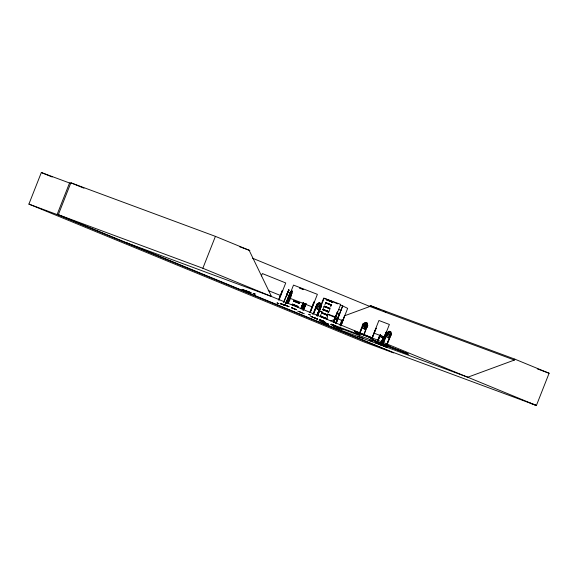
<?xml version="1.0" encoding="UTF-8"?>
<svg xmlns="http://www.w3.org/2000/svg" width="578" height="578" viewBox="0 0 578 578"><rect width="100%" height="100%" fill="white"/><g stroke="black" fill="none" stroke-linecap="round" stroke-linejoin="round"><path stroke-width="0.87" d="M366.979 323.044L366.38 326.816L364.891 327.603L363.858 327.199L363.287 325.602L365.433 322.437L367.03 323.008L367.818 325.624L367.03 327.632L364.66 329.012L363.063 328.383L362.276 325.761L363.063 323.759L365.433 322.38L366.987 323.044M277.151 303.031L278.972 303.688L276.985 302.966M320.617 303.436L319.974 307.193L318.543 307.995L317.575 307.604L317.062 306.022L317.654 304.527L319.164 302.85L320.66 303.392L319.143 302.843L316.874 304.187L312.828 314.468M385.208 346.569L387.657 347.472M390.699 331.866L390.013 335.608L388.64 336.432L387.73 336.064L387.289 334.503L387.874 333L389.334 331.31L390.742 331.823L391.342 334.38L390.526 336.374L388.351 337.819L386.942 337.249L386.422 334.691M333.354 325.667L336.483 326.83M333.499 325.732L336.613 326.881M289.253 296.738L290.062 292.425L285.713 303.472M287.88 303.501C290.965 300.639 294.368 282.389 289.867 295.488L291.095 294.636M320.024 303.493L319.497 306.282L318.211 306.665L318.391 304.816L319.54 303.298L320.002 303.486M331.194 324.048L334.568 325.457M364.66 329.012L365.426 322.372M367.435 325.392L363.591 334.922M317.409 304.382L313.536 313.84L317.401 304.245M390.952 334.243L386.841 344.474M382.889 345.377L380.136 344.228L382.773 345.348M290.496 292.454L286.334 302.814M291.883 291.211C290.698 296.528 289.376 293.92 291.832 291.196M337.487 327.805L342.111 329.539M251.452 292.808L245.946 290.756M320.978 305.675L317.141 315.285M287.411 293.451L286.869 294.722L287.425 293.523M286.464 295.936L287.194 293.92M288.162 291.941L288.899 289.925L283.762 302.28M287.577 292.916L287.288 293.689L287.642 292.909M287.685 292.829L287.403 293.602L287.75 292.822M242.24 289.564L246.987 291.355M288.697 290.214L283.596 302.215M280.59 303.652L286.197 305.704L284.47 304.895M288.082 291.811L288.646 290.048M288.762 290.062L287.895 291.969M288.877 289.975L286.363 295.994L287.389 293.906M285.337 305.459L280.373 303.667L285.135 305.48M287.989 292.027L288.639 290.322L287.923 292.034M28.9 204.099L58.205 214.958L393.596 352.905L364.284 342.046L28.9 204.099L41.334 172.533L70.639 183.399M69.555 182.944L57.222 214.243L391.87 351.901L536.406 405.467L549.1 373.244L514.767 359.119L370.231 305.56L369.869 306.477L344.871 315.682M58.205 214.958L70.877 182.807L215.413 236.366L249.747 250.484L249.508 251.076L271.508 296.5M58.313 214.698L202.849 268.264L215.413 236.366M261.401 275.923L262.333 273.553L285.734 282.96L278.878 300.365M278.806 299.397L282.382 290.496L278.871 299.418M285.864 303.529L290.25 292.475M286.334 303.313L289.477 295.177M290.712 292.193L293.508 285.091L317.387 294.332L310.213 312.546M286.688 303.443L289.881 295.336L286.739 303.464M287.569 303.371L291.688 293.133L292.179 291.037L291.558 290.77M287.728 303.443L291.876 293.017M300.784 308.652L303.269 302.337M300.921 308.703L303.096 303.175L301.037 308.753M301.167 308.804L303.349 303.284M303.501 303.884L302.908 305.386L303.053 306.839L303.66 307.099L305.329 304.657M303.963 304.079L303.912 305.993L304.873 304.469M302.959 310.487L304.512 306.542M303.399 309.743L305.885 303.436M303.515 309.801L305.697 304.281M303.652 309.851L306.138 303.537M303.32 308.399C301.001 308.652 302.713 302.294 302.373 308.06C304.042 309.367 305.487 305.972 305.748 304.837M309.808 312.387L313.905 301.824L314.367 302.005L310.162 312.525M316.845 315.494L319.721 308.19M320.898 305.191L323.702 298.089L331.989 301.499M316.954 315.53L320.927 305.646M317.163 315.624L320.039 308.327M317.271 315.667L324.121 298.248L340.695 304.389L333.513 322.603M317.17 316.217L321.296 305.986L320.646 303.385M317.553 315.761L321.354 305.986L317.676 315.812M320.544 316.022L320.963 314.49M323.507 309.541L322.965 309.389L324.077 306.6L329.959 308.905L328.86 311.701L324.258 309.851M324.872 304.563C324.981 301.629 332.581 304.837 330.761 306.875M321.989 323.116L324.07 323.731M322.278 323.051L324.93 323.962M323.875 323.405L323.442 323.687M323.976 323.586L322.184 323.189M333.231 322.502L337.386 311.954L337.79 312.113L333.643 322.654M333.354 322.553L337.386 311.954M335.587 323.203L339.524 313.507L335.695 323.239M335.724 323.485L342.624 305.885L347.66 308.363L340.803 325.768M335.847 323.326L342.761 305.928L340.276 304.902M336.013 323.391L339.85 313.637L339.416 313.464M336.15 323.651L338.296 318.117M339.886 325.111L342.039 319.576M340.312 325.277L342.147 320.53M340.883 325.79L344.56 315.993L340.969 325.833M370.592 337.306L354.784 331.086L354.69 331.519L370.44 337.697L370.534 337.263L370.375 337.653L374.912 340.753L406.406 353.107M359.393 333.275L363.107 323.796L363.613 323.911M363.54 323.774L359.805 333.434L363.548 323.969M364.017 335.088L367.449 325.421M372.059 337.892L378.915 320.487L389.384 324.468L382.21 342.682M371.827 338.737L376.068 328.225M372.008 338.809L376.162 328.261M377.586 340.745L379.768 335.218M377.665 340.774L379.84 335.247M377.961 340.897L380.454 334.583L378.041 340.926M381.285 342.241L383.46 336.714M381.364 342.27L383.539 336.743M381.971 341.605L383.915 336.895M382.029 342.61L386.183 332.068L382.296 342.718M382.123 342.653L386.277 332.104M383.062 342.949L387.13 332.682L389.312 331.237L387.173 332.718L383.142 342.978M383.438 343.108L387.686 332.776L387.195 332.726M386.761 344.452L390.88 334.221M387.137 344.604L391.255 334.373L390.8 334.192M467.747 377.224L514.406 360.043L514.767 359.119M280.489 303.587L285.416 305.35M246.763 291.233L242.038 289.354L246.972 291.42M287.028 294.636L287.541 293.443M250.642 292.656L245.932 290.777M332.393 325.233L336.981 327.061M301.34 312.467L297.67 311.094M291.615 290.734L290.416 292.569M289.845 296.998C292.829 292.302 290.149 298.241 289.282 296.687M291.745 307.72L295.914 309.468M314.157 317.813L317.271 318.911M314.143 317.756L317.763 319.229M375.295 342.595L377.766 343.455M383.243 345.666L379.674 344.387M255.209 294.101L253.207 293.407M255.021 294.036L253.178 293.436M284.434 304.924L289.195 306.73L282.945 304.223M311.051 316.549L312.496 316.99M334.012 326.368L334.727 326.743M357.905 336.237L363.244 338.477L362.709 338.101M304.209 306.029C309.974 300.582 300.82 310.335 303.118 303.212M305.589 303.71L304.512 304.649L303.905 304.389L303.761 302.944M380.353 335.327L380.7 337.053L382.137 337.631L383.561 336.627M382.137 337.566L383.59 336.671M388.373 337.769L390.555 336.389M319.164 302.85L316.874 304.187L317.271 304.375M316.159 306.203L316.773 308.789L318.297 309.396L320.566 307.987M322.177 323.181C329.323 325.269 321.39 323.181 323.803 323.572M323.81 323.499L323.391 323.514M324.626 323.983L325.125 324.179M330.703 320.898L338.202 318.138M326.794 315.956L327.582 316.397L327.09 317.821A1.134 1.12 -74.9 0 1 326.917 319.41M288.899 289.925L288.054 292.02L288.617 290.322M286.529 295.929L287.273 294.007M282.62 304.563L283.184 304.563M312.655 317.055L310.805 316.448M332.653 301.911L332.206 301.694M331.483 301.745L332.588 302.207L331.295 301.752M331.512 304.837L325.833 302.605M298.017 306.983L293.465 305.133M323.355 309.88L322.965 309.548M322.856 309.656L328.087 311.621L326.772 311.253M328.716 311.968L324.887 310.263M327.495 315.162L321.614 312.828L322.076 313.052M320.385 315.942L321.108 316.18M320.92 305.834L321.267 305.972M323.116 322.047L323.81 322.329L321.252 321.325M384.811 344.271L386.212 344.82M386.147 344.755L389.666 346.208M248.497 291.789L248.93 291.89M324.648 322.697L323.983 322.445L328.644 324.323L325.342 323.008L328.261 324.164M328.066 300.17L326.924 299.801M330.818 301.427L332.516 301.969M332.668 301.926L331.989 301.68M329.857 301.196L330.688 301.434M331.23 304.974L325.703 302.793M329.894 308.24L324.46 306.087M329.857 308.457L324.222 306.203L324.684 306.427M329.785 308.638L324.157 306.376L324.612 306.607M323.008 309.396L323.731 309.562M323.218 309.591L323.644 309.757M328.579 311.535L328.383 311.39M323.102 309.924L323.304 310.061M326.996 311.267L327.748 311.535M327.394 311.419C325.45 311.101 330.977 312.965 327.242 311.549M299.267 303.233L293.74 301.051M299.144 303.421L293.545 301.196L294.05 301.42M327.358 314.685L321.809 312.46L322.264 312.684M327.321 314.902L321.635 312.64L322.141 312.871M327.126 315.27L321.686 313.117M298.002 306.318L292.454 304.093L292.909 304.317M297.959 306.535L292.28 304.281L292.786 304.505M297.894 306.716L292.258 304.462L292.714 304.685M325.985 318.167L321.101 316.18M325.876 318.565L320.349 316.383M319.309 319.533L320.024 319.887M318.297 309.396L316.816 308.746L316.101 306.196M315.487 318.326L317.394 318.977L315.559 318.319M325.819 323.203L326.194 323.355M282.714 290.633L282.317 290.474M390.742 331.823L391.176 334.344M286.97 305.878L285.07 305.04M380.765 344.82L383.257 345.723M328.116 300.061L328.81 300.322L326.989 299.686M327.061 299.801L327.545 299.852M329.518 300.733L328.08 300.278M332.386 301.947L331.375 301.586M330.724 304.996L331.454 305.235L325.638 302.973M323.254 309.483L325.739 310.335M323.088 309.916L327.35 311.528M327.451 311.578L326.895 311.347M294.065 300.697L299.671 302.923L298.949 302.677M298.905 302.901L299.628 303.139L293.812 300.871M325.515 318.232L326.245 318.471L320.422 316.202M320.45 316.607L325.898 318.76M319.728 319.677L319.294 319.526L324.908 321.758L324.171 321.512M332.379 324.569L332.849 324.749M334.879 326.267L334.445 326.093L334.821 326.259M339.517 328.579L339.864 328.738L338.983 328.398M239.603 246.727L249.747 250.484M369.869 306.477L514.406 360.043M537.265 368.858L549.1 373.244M319.15 310.877L322.466 312.106M327.437 313.948L335.717 317.011M126.633 242.811L271.559 296.521M313.955 317.727L317.286 318.969M319.114 320.458L320.443 321.014M319.75 320.718L321.195 321.252M323.203 323.658L468.086 377.347M530.17 403.155L536.406 405.467L202.849 268.264M371.148 337.949L369.674 336.945L369.523 337.335L373.93 340.348L408.364 354.177L330.71 324.547L331.367 324.814M321.809 321.527L322.271 321.708M308.89 314.432L310.241 314.974M331.996 301.687L329.973 300.907M327.423 300.141L328.694 300.625M328.001 300.365L326.758 299.91L327.719 300.35L327.206 300.134M323.716 309.555L324.301 309.779M323.629 309.75L324.222 309.974M328.145 311.47L326.902 310.906M323.579 309.895L324.908 310.234M327.069 311.426L328.044 311.723M293.472 305.133L292.172 304.678L292.678 304.902M292.324 308.052C288.003 306.485 299.382 311 295.9 309.468M244.682 290.517L244.342 290.308M324.186 321.52L322.914 321.036M254.356 293.855L254.84 294.05M304.05 303.566L304.924 303.934M304.917 303.992L304.006 303.551M373.944 333.109L384.406 337.09M300.459 312.272L304.281 313.724M321.932 321.57L322.979 321.997M324.533 322.669L324.872 322.784M334.416 326.613L338.997 328.318M382.152 345.326L386.314 347.01M326.873 310.993L327.567 311.246M326.816 311.13L327.524 311.369M326.693 311.419L327.386 311.687M277.722 303.255L277.382 303.118M320.306 319.887L321 320.154M291.998 293.256L291.926 293.241M315.956 318.492L316.441 318.666M324.988 322.827L324.598 322.669L325.768 323.153M288.538 297.721L312.416 306.961M323.42 322.199L322.314 321.765L322.806 321.932M323.702 322.307L324.8 322.741M328.803 300.336L332.22 301.687M328.694 300.625L331.584 301.774M329.922 301.03L330.688 301.311M324.843 310.372L325.645 310.567M293.01 308.312L293.769 308.609M294.173 308.89L294.932 309.187M322.914 321.036L320.01 319.88L321.39 320.436M363.107 328.34L364.66 328.947M370.375 337.653L354.632 331.476L359.769 334.799L332.979 324.793L333.651 325.067M359.104 334.525L360.022 334.886L355.615 331.88M316 318.507L316.397 318.644L311.882 316.831M334.062 326.433L334.778 326.801M327.885 324.012L326.931 323.666M325.703 310.415L328.362 311.484M323.528 323.283L324.85 323.803M326.028 323.29L324.381 322.596M326.967 299.686L329.207 300.603M330.327 300.936L331.021 301.333M328.427 300.416L331.107 301.427M328.42 300.43L329.157 300.726M328.362 300.603L329.092 300.9M268.228 290.546L280.764 295.589M294.542 308.905L295.271 309.194M292.678 308.284L293.407 308.58M322.517 320.754L324.403 321.534M325.226 322.921L325.587 323.066M381.466 335.861L382.376 336.23M377.557 343.419L375.519 342.703M381.942 345.196L386.285 346.995M380.996 344.914L376.632 343.101M327.834 300.04L328.477 300.3M331.057 301.232L331.664 301.6M325.587 323.116L325.985 323.268M327.054 323.666L327.206 323.731M370.231 305.56L380.042 309.591M383.308 310.935L385.757 311.947M70.877 182.807L83.955 188.182M252.6 258.236L370.209 306.607M41.334 172.533L52.179 176.998M333.643 302.178L337.79 303.884M338.607 309.389L340.991 310.364M337.155 313.066L339.539 314.049M318.998 310.82L322.04 312.077M327.842 314.461L337.79 318.55M375.274 341.179L375.931 341.446M331.7 301.492L332.177 301.81M327.777 300.17L326.924 299.794M327.755 311.52L328.607 311.896M299.505 311.795L302.395 313.001M332.083 301.983L332.588 302.215M324.569 306.824L324.07 306.593M328.304 311.6L328.803 311.86M323.116 309.468L323.507 309.548M308.731 314.288L310.422 315.075M337.653 318.507L342.689 320.992M406.341 353.064L407.447 353.815M357.703 336.172L358.259 336.519M366.358 323.095L365.86 325.891L364.516 326.259L364.66 324.41L365.838 322.892L366.358 323.095M390.136 331.938L389.579 334.713L388.358 335.117L388.568 333.282L389.68 331.75L390.136 331.938M369.53 340.167L372.261 341.352L369.537 340.167M300.141 288.212L299.556 287.996L300.141 288.22M301.579 288.776L300.827 288.473L301.572 288.79M303.082 289.368L302.352 289.072L303.082 289.383M301.225 288.747L300.495 288.451L301.225 288.754"/></g></svg>
